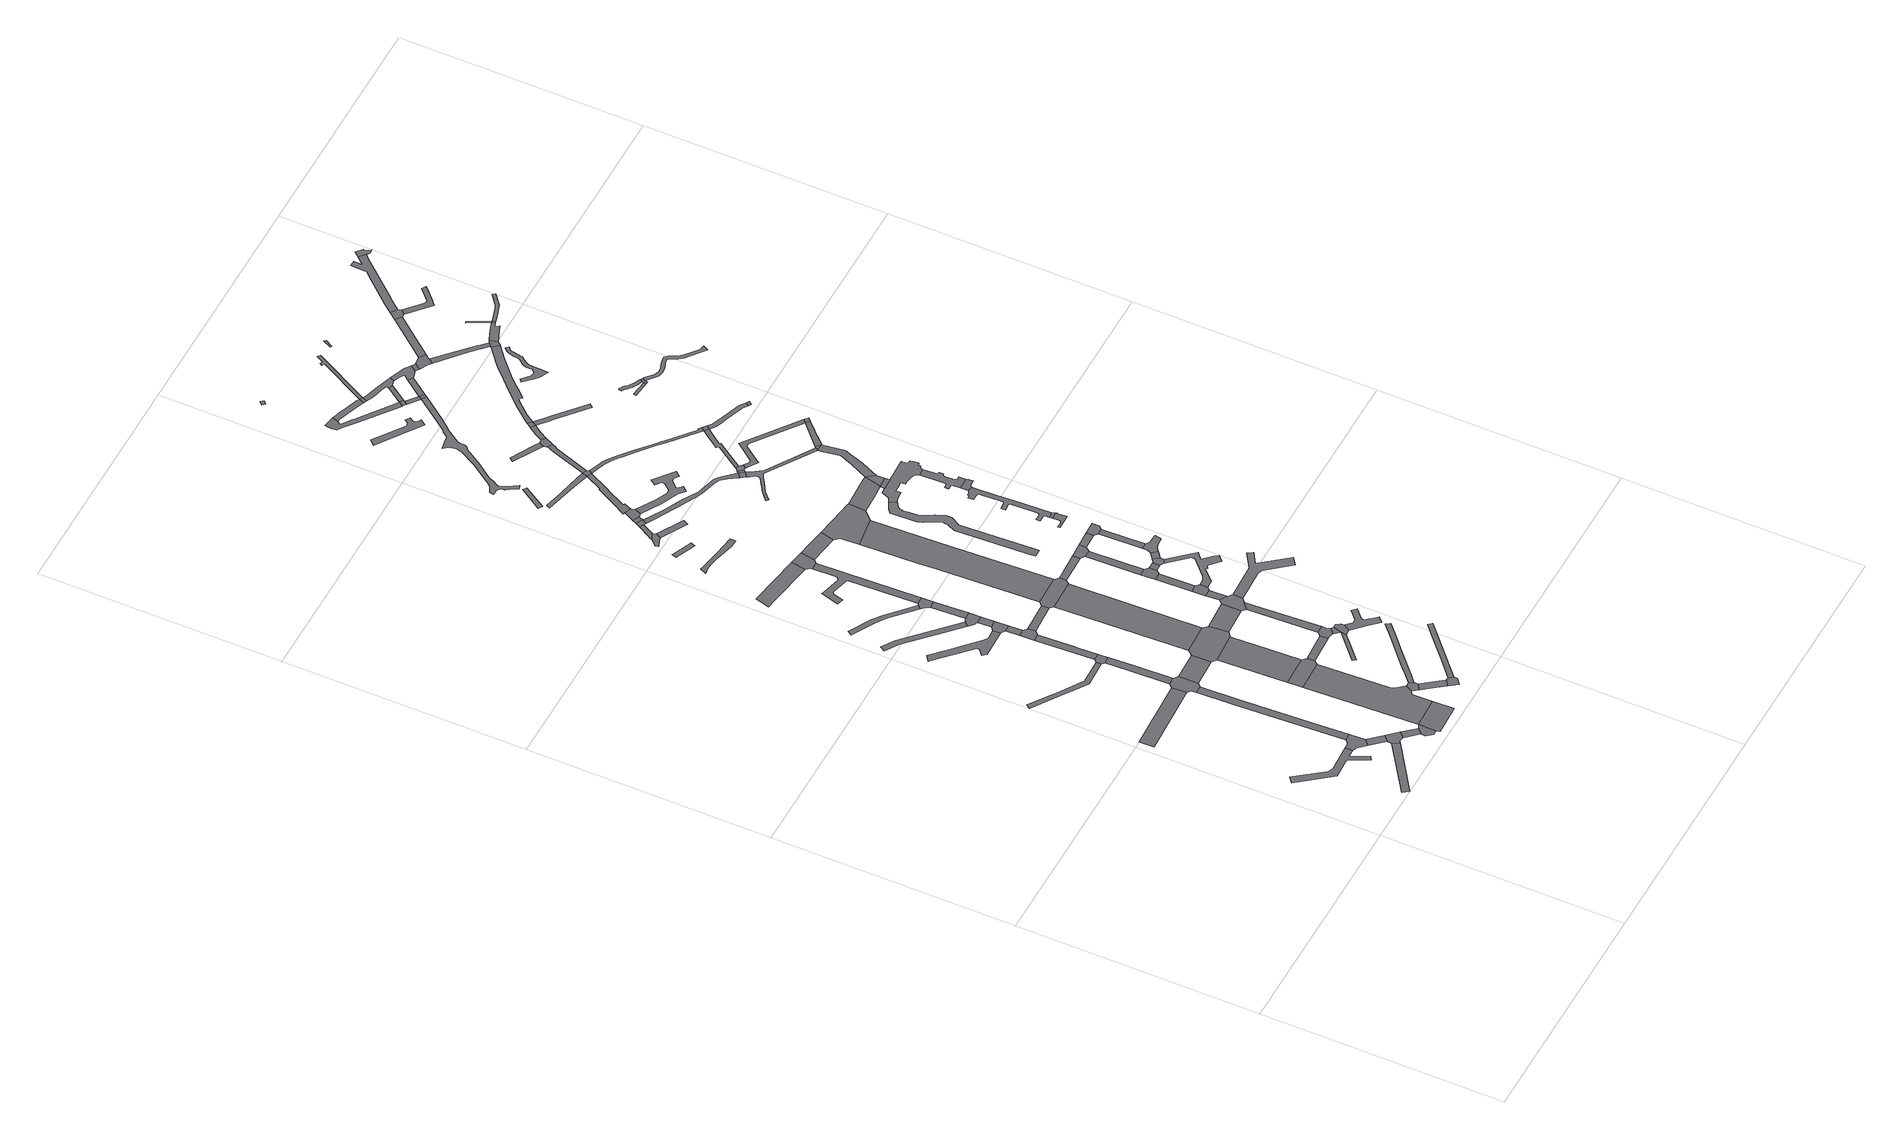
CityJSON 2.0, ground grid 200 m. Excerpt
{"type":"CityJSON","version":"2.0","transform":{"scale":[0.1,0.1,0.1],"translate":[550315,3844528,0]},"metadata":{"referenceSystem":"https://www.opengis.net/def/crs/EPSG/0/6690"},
"CityObjects":{
"road1":{"type":"Road","attributes":{"RoadStructureAttribute.sectionType":"1"},"geometry":[{"type":"MultiSurface","lod":"1","boundaries":[[[0,1,2,3,4,5,6,7,8,9,10,11,12,13]]]}]},
"road2":{"type":"Road","attributes":{"RoadStructureAttribute.sectionType":"1"},"geometry":[{"type":"MultiSurface","lod":"1","boundaries":[[[14,15,16,17]]]}]},
"road3":{"type":"Road","geometry":[{"type":"MultiSurface","lod":"1","boundaries":[[[18,19,20,13,12,21,22,23]]]}]},
"road4":{"type":"Road","attributes":{"RoadStructureAttribute.sectionType":"1"},"geometry":[{"type":"MultiSurface","lod":"1","boundaries":[[[24,25,26,27]]]}]},
"road5":{"type":"Road","attributes":{"RoadStructureAttribute.sectionType":"1"},"geometry":[{"type":"MultiSurface","lod":"1","boundaries":[[[23,22,28,29,30,31]]]}]},
"road6":{"type":"Road","geometry":[{"type":"MultiSurface","lod":"1","boundaries":[[[31,30,29,28,14,17,32,33,34,35]]]}]},
"road7":{"type":"Road","attributes":{"RoadStructureAttribute.sectionType":"1"},"geometry":[{"type":"MultiSurface","lod":"1","boundaries":[[[35,34,33,36,37]]]}]},
"road8":{"type":"Road","attributes":{"RoadStructureAttribute.sectionType":"1"},"geometry":[{"type":"MultiSurface","lod":"1","boundaries":[[[38,39,40,41,42,19,18]]]}]},
"road9":{"type":"Road","geometry":[{"type":"MultiSurface","lod":"1","boundaries":[[[43,37,36,44,45,46]]]}]},
"road10":{"type":"Road","attributes":{"RoadStructureAttribute.sectionType":"1"},"geometry":[{"type":"MultiSurface","lod":"1","boundaries":[[[47,48,49,50,51,52,53,54,55,56]]]}]},
"road11":{"type":"Road","geometry":[{"type":"MultiSurface","lod":"1","boundaries":[[[57,58,24,27,59,41,40,60,61]]]}]},
"road12":{"type":"Road","geometry":[{"type":"MultiSurface","lod":"1","boundaries":[[[62,43,46,63,64]]]}]},
"road13":{"type":"Road","attributes":{"RoadStructureAttribute.sectionType":"1"},"geometry":[{"type":"MultiSurface","lod":"1","boundaries":[[[65,66,67,68,58,57]]]}]},
"road14":{"type":"Road","geometry":[{"type":"MultiSurface","lod":"1","boundaries":[[[69,70,71,72,73,74,75,76,77,78,79,80,81,82,83]]]}]},
"road15":{"type":"Road","geometry":[{"type":"MultiSurface","lod":"1","boundaries":[[[84,85,86,56,55,67,66]]]}]},
"road16":{"type":"Road","attributes":{"RoadStructureAttribute.sectionType":"1"},"geometry":[{"type":"MultiSurface","lod":"1","boundaries":[[[87,88,89,90,43,62,91,92,93]]]}]},
"road17":{"type":"Road","attributes":{"RoadStructureAttribute.sectionType":"1"},"geometry":[{"type":"MultiSurface","lod":"1","boundaries":[[[94,95,96,97,98,99,100,101]]]}]},
"road18":{"type":"Road","attributes":{"RoadStructureAttribute.sectionType":"1"},"geometry":[{"type":"MultiSurface","lod":"1","boundaries":[[[102,61,60,103]]]}]},
"road19":{"type":"Road","attributes":{"RoadStructureAttribute.sectionType":"1"},"geometry":[{"type":"MultiSurface","lod":"1","boundaries":[[[104,105,106,107,108,109,110,86,85]]]}]},
"road20":{"type":"Road","geometry":[{"type":"MultiSurface","lod":"1","boundaries":[[[93,92,111,112,113,114]]]}]},
"road21":{"type":"Road","geometry":[{"type":"MultiSurface","lod":"1","boundaries":[[[115,116,90,89,117,118]]]}]},
"road22":{"type":"Road","attributes":{"RoadStructureAttribute.sectionType":"1"},"geometry":[{"type":"MultiSurface","lod":"1","boundaries":[[[119,120,121,122,123,124,125,126]]]}]},
"road23":{"type":"Road","attributes":{"RoadStructureAttribute.sectionType":"1"},"geometry":[{"type":"MultiSurface","lod":"1","boundaries":[[[112,111,127,128,129]]]}]},
"road24":{"type":"Road","geometry":[{"type":"MultiSurface","lod":"1","boundaries":[[[130,131,110,109,132,133]]]}]},
"road25":{"type":"Road","attributes":{"RoadStructureAttribute.sectionType":"1"},"geometry":[{"type":"MultiSurface","lod":"1","boundaries":[[[134,135,131,130]]]}]},
"road26":{"type":"Road","attributes":{"RoadStructureAttribute.sectionType":"1"},"geometry":[{"type":"MultiSurface","lod":"1","boundaries":[[[136,137,138,139,116,115]]]}]},
"road27":{"type":"Road","geometry":[{"type":"MultiSurface","lod":"1","boundaries":[[[140,141,83,82,135,134]]]}]},
"road28":{"type":"Road","geometry":[{"type":"MultiSurface","lod":"1","boundaries":[[[129,128,142,143,144,145,146]]]}]},
"road29":{"type":"Road","geometry":[{"type":"MultiSurface","lod":"1","boundaries":[[[147,148,149,150,101,100,151,152,153,154]]]}]},
"road30":{"type":"Road","attributes":{"RoadStructureAttribute.sectionType":"1"},"geometry":[{"type":"MultiSurface","lod":"1","boundaries":[[[154,153,141,140]]]}]},
"road31":{"type":"Road","geometry":[{"type":"MultiSurface","lod":"1","boundaries":[[[155,156,102,103,138,137,157,158]]]}]},
"road32":{"type":"Road","attributes":{"RoadStructureAttribute.sectionType":"1"},"geometry":[{"type":"MultiSurface","lod":"1","boundaries":[[[159,160,148,147]]]}]},
"road33":{"type":"Road","geometry":[{"type":"MultiSurface","lod":"1","boundaries":[[[161,162,163,126,125,164,160,159]]]}]},
"road34":{"type":"Road","attributes":{"RoadStructureAttribute.sectionType":"1"},"geometry":[{"type":"MultiSurface","lod":"1","boundaries":[[[165,133,132,166]]]}]},
"road35":{"type":"Road","attributes":{"RoadStructureAttribute.sectionType":"1"},"geometry":[{"type":"MultiSurface","lod":"1","boundaries":[[[167,168,169,170,171]]]}]},
"road36":{"type":"Road","attributes":{"RoadStructureAttribute.sectionType":"1"},"geometry":[{"type":"MultiSurface","lod":"1","boundaries":[[[172,173,174,175,176,177,178,179,180,181,182,183,184,185,163,162]]]}]},
"road37":{"type":"Road","attributes":{"RoadStructureAttribute.sectionType":"1"},"geometry":[{"type":"MultiSurface","lod":"1","boundaries":[[[186,118,117,187]]]}]},
"road38":{"type":"Road","attributes":{"RoadStructureAttribute.sectionType":"1"},"geometry":[{"type":"MultiSurface","lod":"1","boundaries":[[[188,189,190,191,192,193,194]]]}]},
"road39":{"type":"Road","attributes":{"RoadStructureAttribute.sectionType":"1"},"geometry":[{"type":"MultiSurface","lod":"1","boundaries":[[[195,196,197,198,114,113,199,200,201,202,203,204]]]}]},
"road40":{"type":"Road","attributes":{"RoadStructureAttribute.sectionType":"1"},"geometry":[{"type":"MultiSurface","lod":"1","boundaries":[[[205,206,207,156,155]]]}]},
"road41":{"type":"Road","attributes":{"RoadStructureAttribute.sectionType":"1"},"geometry":[{"type":"MultiSurface","lod":"1","boundaries":[[[208,209,210,146,145,211,212,213,214]]]}]},
"road42":{"type":"Road","geometry":[{"type":"MultiSurface","lod":"1","boundaries":[[[215,216,217,186,187,218,219,220]]]}]},
"road43":{"type":"Road","attributes":{"RoadStructureAttribute.sectionType":"1"},"geometry":[{"type":"MultiSurface","lod":"1","boundaries":[[[221,158,157,222]]]}]},
"road44":{"type":"Road","attributes":{"RoadStructureAttribute.sectionType":"1"},"geometry":[{"type":"MultiSurface","lod":"1","boundaries":[[[223,224,225,226,227,228,229,230,231,232,233,234,235,236,237,238,239,240,241]]]}]},
"road45":{"type":"Road","attributes":{"RoadStructureAttribute.sectionType":"1"},"geometry":[{"type":"MultiSurface","lod":"1","boundaries":[[[220,219,242,188,243]]]}]},
"road46":{"type":"Road","geometry":[{"type":"MultiSurface","lod":"1","boundaries":[[[244,245,246,247,248,249]]]}]},
"road47":{"type":"Road","geometry":[{"type":"MultiSurface","lod":"1","boundaries":[[[250,243,188,194,251,252,253,254,255]]]}]},
"road48":{"type":"Road","geometry":[{"type":"MultiSurface","lod":"1","boundaries":[[[256,257,165,166,207,206,258,259]]]}]},
"road49":{"type":"Road","geometry":[{"type":"MultiSurface","lod":"1","boundaries":[[[171,170,260,173,172,261,262]]]}]},
"road50":{"type":"Road","attributes":{"RoadStructureAttribute.sectionType":"1"},"geometry":[{"type":"MultiSurface","lod":"1","boundaries":[[[263,264,265,266,217,216]]]}]},
"road51":{"type":"Road","geometry":[{"type":"MultiSurface","lod":"1","boundaries":[[[267,268,269,270,271,272,273,274,275,276]]]}]},
"road52":{"type":"Road","geometry":[{"type":"MultiSurface","lod":"1","boundaries":[[[277,278,279,280,281,282,283,284,285,286,287,254,253,288,289,290]]]}]},
"road53":{"type":"Road","attributes":{"RoadStructureAttribute.sectionType":"1"},"geometry":[{"type":"MultiSurface","lod":"1","boundaries":[[[291,292,293,294,270,269,295,296]]]}]},
"road54":{"type":"Road","geometry":[{"type":"MultiSurface","lod":"1","boundaries":[[[297,221,222,265,264,298,299,300]]]}]},
"road55":{"type":"Road","attributes":{"RoadStructureAttribute.sectionType":"1"},"geometry":[{"type":"MultiSurface","lod":"1","boundaries":[[[301,302,303,304,276,275]]]}]},
"road56":{"type":"Road","attributes":{"RoadStructureAttribute.sectionType":"1"},"geometry":[{"type":"MultiSurface","lod":"1","boundaries":[[[305,306,297,300]]]}]},
"road57":{"type":"Road","attributes":{"RoadStructureAttribute.sectionType":"1"},"geometry":[{"type":"MultiSurface","lod":"1","boundaries":[[[307,262,261,308,309]]]}]},
"road58":{"type":"Road","geometry":[{"type":"MultiSurface","lod":"1","boundaries":[[[310,311,291,296,312,313]]]}]},
"road59":{"type":"Road","attributes":{"RoadStructureAttribute.sectionType":"1"},"geometry":[{"type":"MultiSurface","lod":"1","boundaries":[[[314,315,316,317,318,319,320,321,257,256]]]}]},
"road60":{"type":"Road","geometry":[{"type":"MultiSurface","lod":"1","boundaries":[[[322,323,306,305,324,325]]]}]},
"road61":{"type":"Road","attributes":{"RoadStructureAttribute.sectionType":"1"},"geometry":[{"type":"MultiSurface","lod":"1","boundaries":[[[326,310,313,327]]]}]},
"road62":{"type":"Road","attributes":{"RoadStructureAttribute.sectionType":"1"},"geometry":[{"type":"MultiSurface","lod":"1","boundaries":[[[328,329,323,322]]]}]},
"road63":{"type":"Road","attributes":{"RoadStructureAttribute.sectionType":"1"},"geometry":[{"type":"MultiSurface","lod":"1","boundaries":[[[330,259,258,331]]]}]},
"road64":{"type":"Road","geometry":[{"type":"MultiSurface","lod":"1","boundaries":[[[332,333,334,326,327,335,336,337]]]}]},
"road65":{"type":"Road","attributes":{"RoadStructureAttribute.sectionType":"1"},"geometry":[{"type":"MultiSurface","lod":"1","boundaries":[[[338,339,340,341,342]]]}]},
"road66":{"type":"Road","geometry":[{"type":"MultiSurface","lod":"1","boundaries":[[[343,344,345,329,328,346,347]]]}]},
"road67":{"type":"Road","attributes":{"RoadStructureAttribute.sectionType":"1"},"geometry":[{"type":"MultiSurface","lod":"1","boundaries":[[[348,344,343,349]]]}]},
"road68":{"type":"Road","attributes":{"RoadStructureAttribute.sectionType":"1"},"geometry":[{"type":"MultiSurface","lod":"1","boundaries":[[[350,347,346,351]]]}]},
"road69":{"type":"Road","attributes":{"RoadStructureAttribute.sectionType":"1"},"geometry":[{"type":"MultiSurface","lod":"1","boundaries":[[[352,353,354,355,356,357,358]]]}]},
"road70":{"type":"Road","geometry":[{"type":"MultiSurface","lod":"1","boundaries":[[[359,360,309,308,361,317,316,362,363]]]}]},
"road71":{"type":"Road","attributes":{"RoadStructureAttribute.sectionType":"1"},"geometry":[{"type":"MultiSurface","lod":"1","boundaries":[[[364,365,366,367,299,298,368,369,370,371]]]}]},
"road72":{"type":"Road","geometry":[{"type":"MultiSurface","lod":"1","boundaries":[[[372,330,331,348,349,373]]]}]},
"road73":{"type":"Road","attributes":{"RoadStructureAttribute.sectionType":"1"},"geometry":[{"type":"MultiSurface","lod":"1","boundaries":[[[357,374,375,376,377,332,337,378,379,380,381,382,383]]]}]},
"road74":{"type":"Road","geometry":[{"type":"MultiSurface","lod":"1","boundaries":[[[384,385,350,351,386,387,388]]]}]},
"road75":{"type":"Road","attributes":{"RoadStructureAttribute.sectionType":"1"},"geometry":[{"type":"MultiSurface","lod":"1","boundaries":[[[389,390,391,392,393,394,395,396,397,398,399,400,401,402,387,386,403,404,405,406,325,324]]]}]},
"road76":{"type":"Road","attributes":{"RoadStructureAttribute.sectionType":"1"},"geometry":[{"type":"MultiSurface","lod":"1","boundaries":[[[407,384,388,408]]]}]},
"road77":{"type":"Road","attributes":{"RoadStructureAttribute.sectionType":"1"},"geometry":[{"type":"MultiSurface","lod":"1","boundaries":[[[409,410,411,412,413,414,415,416,417,418,419,313,312,420,421,422,423,424,425,426,427,428,429,430,431,432,433,434]]]}]},
"road78":{"type":"Road","geometry":[{"type":"MultiSurface","lod":"1","boundaries":[[[435,436,437,438,439,440,441,442,443,444,445,446,447,448,449,450,451,336,335]]]}]},
"road79":{"type":"Road","attributes":{"RoadStructureAttribute.sectionType":"1"},"geometry":[{"type":"MultiSurface","lod":"1","boundaries":[[[452,453,454,455,456,457,458,459,460,461,462,463,464,465,466,467,468,469,470,471,472,473,474,475,476,477,478,479,480,481,482,483,484,485]]]}]},
"road80":{"type":"Road","attributes":{"RoadStructureAttribute.sectionType":"1"},"geometry":[{"type":"MultiSurface","lod":"1","boundaries":[[[486,372,373,487]]]}]},
"road81":{"type":"Road","geometry":[{"type":"MultiSurface","lod":"1","boundaries":[[[488,489,490,491,492,407,408,493,494,495,496]]]}]},
"road82":{"type":"Road","attributes":{"RoadStructureAttribute.sectionType":"1"},"geometry":[{"type":"MultiSurface","lod":"1","boundaries":[[[497,498,491,490]]]}]},
"road83":{"type":"Road","geometry":[{"type":"MultiSurface","lod":"1","boundaries":[[[358,357,383,499,500,501,502,503]]]}]},
"road84":{"type":"Road","geometry":[{"type":"MultiSurface","lod":"1","boundaries":[[[504,486,487,498,497,505]]]}]},
"road85":{"type":"Road","attributes":{"RoadStructureAttribute.sectionType":"1"},"geometry":[{"type":"MultiSurface","lod":"1","boundaries":[[[506,507,508,509,510,511,512,513,514,515,516,517,518,519,520,521,522,523,524,525,526,527,528,529,530,531,532,533,534,535,536,537,538,539,540,541,542,543,544,545,546,547,548,549,550,551,552,553,554]]]}]},
"road86":{"type":"Road","geometry":[{"type":"MultiSurface","lod":"1","boundaries":[[[555,556,557,558,559,560,561,562,563,564]]]}]},
"road87":{"type":"Road","attributes":{"RoadStructureAttribute.sectionType":"1"},"geometry":[{"type":"MultiSurface","lod":"1","boundaries":[[[565,566,567,568,569,358,503,570,571,572,573]]]}]},
"road88":{"type":"Road","attributes":{"RoadStructureAttribute.sectionType":"1"},"geometry":[{"type":"MultiSurface","lod":"1","boundaries":[[[574,575,576,363,362,577,578]]]}]},
"road89":{"type":"Road","attributes":{"RoadStructureAttribute.sectionType":"1"},"geometry":[{"type":"MultiSurface","lod":"1","boundaries":[[[579,580,581,582,583,584,585,586]]]}]},
"road90":{"type":"Road","geometry":[{"type":"MultiSurface","lod":"1","boundaries":[[[587,588,564,563]]]}]},
"road91":{"type":"Road","attributes":{"RoadStructureAttribute.sectionType":"1"},"geometry":[{"type":"MultiSurface","lod":"1","boundaries":[[[589,590,591,592,593,594,595,596,597,598,599,600,601]]]}]},
"road92":{"type":"Road","geometry":[{"type":"MultiSurface","lod":"1","boundaries":[[[602,434,433,603,604]]]}]},
"road93":{"type":"Road","attributes":{"RoadStructureAttribute.sectionType":"1"},"geometry":[{"type":"MultiSurface","lod":"1","boundaries":[[[605,606,607,608,609,610,611,612,613,614,615,616,617,618,619,620,621,622,623,624,625,626,627,628,629,630,631,632,633,634,635,636,637,638,588,587,639,640,641]]]}]},
"road94":{"type":"Road","attributes":{"RoadStructureAttribute.sectionType":"1"},"geometry":[{"type":"MultiSurface","lod":"1","boundaries":[[[642,602,604,643,644]]]}]},
"road95":{"type":"Road","geometry":[{"type":"MultiSurface","lod":"1","boundaries":[[[645,646,647,642,644,648,649,650,651,652,653,654]]]}]},
"road96":{"type":"Road","geometry":[{"type":"MultiSurface","lod":"1","boundaries":[[[586,585,655,565,573,656,657,658,659]]]}]},
"road97":{"type":"Road","geometry":[{"type":"MultiSurface","lod":"1","boundaries":[[[660,661,662,578,663,664]]]}]},
"road98":{"type":"Road","attributes":{"RoadStructureAttribute.sectionType":"1"},"geometry":[{"type":"MultiSurface","lod":"1","boundaries":[[[665,666,667,668,604,603,669,670,671,672,673,674,675,676,677,678,679,680,681,682,683,684,685,686,687]]]}]},
"road99":{"type":"Road","geometry":[{"type":"MultiSurface","lod":"1","boundaries":[[[574,578,662,688]]]}]},
"road100":{"type":"Road","geometry":[{"type":"MultiSurface","lod":"1","boundaries":[[[689,690,691,692,693,664,663,694,695,696,697,698,699,452,485,700,701,702,703,704,705,706,707,708,709,710,711,712,713,714,715,716,717,718,719,720,721,722,723]]]}]},
"road101":{"type":"Road","attributes":{"RoadStructureAttribute.sectionType":"1"},"geometry":[{"type":"MultiSurface","lod":"1","boundaries":[[[724,725,726,727,728,729,730,731,732,733,734,735,736,737,500,499,738,739,740,741,742,743,744,745,746,747,748,749,750,751,752]]]}]},
"road102":{"type":"Road","attributes":{"RoadStructureAttribute.sectionType":"1"},"geometry":[{"type":"MultiSurface","lod":"1","boundaries":[[[753,754,755,756,757,758]]]}]},
"road103":{"type":"Road","attributes":{"RoadStructureAttribute.sectionType":"1"},"geometry":[{"type":"MultiSurface","lod":"1","boundaries":[[[759,760,761,762,763,764,765,766,767,768,769,770,771,772,773,774,775]]]}]},
"road104":{"type":"Road","attributes":{"RoadStructureAttribute.sectionType":"1"},"geometry":[{"type":"MultiSurface","lod":"1","boundaries":[[[776,777,778,779,775,774,780,781,782,783,784,785]]]}]},
"road105":{"type":"Road","attributes":{"RoadStructureAttribute.sectionType":"1"},"geometry":[{"type":"MultiSurface","lod":"1","boundaries":[[[786,787,659,658,788,789,790,791]]]}]},
"road106":{"type":"Road","geometry":[{"type":"MultiSurface","lod":"1","boundaries":[[[792,793,794,605,641,795,796,797,798,799]]]}]},
"road107":{"type":"Road","attributes":{"RoadStructureAttribute.sectionType":"1"},"geometry":[{"type":"MultiSurface","lod":"1","boundaries":[[[800,801,802,803,804,805,806,807,808,809,810,811,812,813,814,815,714,713,816,817,818,819,820,821,822,823,824,825,794,793]]]}]},
"road108":{"type":"Road","attributes":{"RoadStructureAttribute.sectionType":"1"},"geometry":[{"type":"MultiSurface","lod":"1","boundaries":[[[751,826,827,828,829,830,831,645,654,832,833,834,835,836]]]}]},
"road109":{"type":"Road","geometry":[{"type":"MultiSurface","lod":"1","boundaries":[[[837,838,839,840,786,791,841]]]}]},
"road110":{"type":"Road","attributes":{"RoadStructureAttribute.sectionType":"1"},"geometry":[{"type":"MultiSurface","lod":"1","boundaries":[[[842,843,844,845,686,846,847,848,849,850,574,688]]]}]},
"road111":{"type":"Road","geometry":[{"type":"MultiSurface","lod":"1","boundaries":[[[785,784,851,852]]]}]},
"road112":{"type":"Road","geometry":[{"type":"MultiSurface","lod":"1","boundaries":[[[767,766,853,854,855,856]]]}]},
"road113":{"type":"Road","attributes":{"RoadStructureAttribute.sectionType":"1"},"geometry":[{"type":"MultiSurface","lod":"1","boundaries":[[[855,854,857,858]]]}]},
"road114":{"type":"Road","attributes":{"RoadStructureAttribute.sectionType":"1"},"geometry":[{"type":"MultiSurface","lod":"1","boundaries":[[[859,860,861,862,863,864,865,650,649,866,867,868,869,870,871,872,873,874,875,876,877]]]}]},
"road115":{"type":"Road","geometry":[{"type":"MultiSurface","lod":"1","boundaries":[[[878,687,686,845]]]}]},
"road116":{"type":"Road","attributes":{"RoadStructureAttribute.sectionType":"1"},"geometry":[{"type":"MultiSurface","lod":"1","boundaries":[[[879,880,881,882,883,884,885,886,841,791]]]}]},
"road117":{"type":"Road","attributes":{"RoadStructureAttribute.sectionType":"1"},"geometry":[{"type":"MultiSurface","lod":"1","boundaries":[[[887,767,856,888]]]}]},
"road118":{"type":"Road","geometry":[{"type":"MultiSurface","lod":"1","boundaries":[[[858,857,506,554,889]]]}]},
"road119":{"type":"Road","geometry":[{"type":"MultiSurface","lod":"1","boundaries":[[[890,891,892,852,851,893,894,895,896,887,888,897,898,899]]]}]},
"road120":{"type":"Road","geometry":[{"type":"MultiSurface","lod":"1","boundaries":[[[752,751,836,900]]]}]},
"road121":{"type":"Road","attributes":{"RoadStructureAttribute.sectionType":"1"},"geometry":[{"type":"MultiSurface","lod":"1","boundaries":[[[901,902,858,889,903]]]}]},
"road122":{"type":"Road","geometry":[{"type":"MultiSurface","lod":"1","boundaries":[[[904,905,906,907,908,909,785,852]]]}]},
"road123":{"type":"Road","attributes":{"RoadStructureAttribute.sectionType":"1"},"geometry":[{"type":"MultiSurface","lod":"1","boundaries":[[[876,910,911,878,845,912,913,914,915,916,917]]]}]},
"road124":{"type":"Road","attributes":{"RoadStructureAttribute.sectionType":"1"},"geometry":[{"type":"MultiSurface","lod":"1","boundaries":[[[918,919,920,921,900,836,922,923,924,925,926,927,928,929]]]}]},
"road125":{"type":"Road","geometry":[{"type":"MultiSurface","lod":"1","boundaries":[[[930,931,899,898,932,933,901,903,934,935,936,937]]]}]},
"road126":{"type":"Road","geometry":[{"type":"MultiSurface","lod":"1","boundaries":[[[877,876,917,938]]]}]},
"road127":{"type":"Road","attributes":{"RoadStructureAttribute.sectionType":"1"},"geometry":[{"type":"MultiSurface","lod":"1","boundaries":[[[939,940,941,942,943,944,945,946,947,948,837,841,949,950,951,952,953,954,955,956,957,958,959,960,961,962]]]}]},
"road128":{"type":"Road","attributes":{"RoadStructureAttribute.sectionType":"1"},"geometry":[{"type":"MultiSurface","lod":"1","boundaries":[[[937,936,963,964]]]}]},
"road129":{"type":"Road","geometry":[{"type":"MultiSurface","lod":"1","boundaries":[[[929,928,965,966]]]}]},
"road130":{"type":"Road","geometry":[{"type":"MultiSurface","lod":"1","boundaries":[[[967,968,969,964,963,970,971,972,973,974]]]}]},
"road131":{"type":"Road","geometry":[{"type":"MultiSurface","lod":"1","boundaries":[[[975,976,977,978]]]}]},
"road132":{"type":"Road","attributes":{"RoadStructureAttribute.sectionType":"1"},"geometry":[{"type":"MultiSurface","lod":"1","boundaries":[[[979,980,981,982,983,984,985,986,987,988,989,990,991,992,993,994,995,996,997,998,999,1000,1001,1002,1003,1004,1005,1006]]]}]},
"road133":{"type":"Road","geometry":[{"type":"MultiSurface","lod":"1","boundaries":[[[1007,1008,1009,1010]]]}]},
"road134":{"type":"Road","geometry":[{"type":"MultiSurface","lod":"1","boundaries":[[[1011,1012,1013,1014,1015,1016,1017,1018,1019,1020,1021,1022,1023,1024,1025,1026,1027,1028,1029,1030,1031,1032,1033,1034,1035,1036,1037,1038,1039,1040,1041,1042,1043,1044,1045,1046,1047,1048,1049,1050]]]}]},
"road135":{"type":"Road","geometry":[{"type":"MultiSurface","lod":"1","boundaries":[[[1006,1005,978,977,1051,1052,1053]]]}]},
"road136":{"type":"Road","attributes":{"RoadStructureAttribute.sectionType":"1"},"geometry":[{"type":"MultiSurface","lod":"1","boundaries":[[[1054,1055,1056,1057,1058,1059,1060,972,971,1061,1062,1063,1064,1065,1066,1067,1068,1069,1070]]]}]},
"road137":{"type":"Road","attributes":{"RoadStructureAttribute.sectionType":"1"},"geometry":[{"type":"MultiSurface","lod":"1","boundaries":[[[1071,1072,1073,967,974,1074,1075,1076]]]}]},
"road138":{"type":"Road","geometry":[{"type":"MultiSurface","lod":"1","boundaries":[[[1077,1078,1070,1069,1079,939,962,1080,1081]]]}]},
"road139":{"type":"Road","attributes":{"RoadStructureAttribute.sectionType":"1"},"geometry":[{"type":"MultiSurface","lod":"1","boundaries":[[[1082,1083,1084,1085,1086,1087,1088,1089,1090,1091,1092,1093,1094,1095,1096,1097,1098,1099,1100,1101,1102,1053,1052,1103,1104,1105,1106,1107,1108,1109,1110,1111,1112,1113,1114,1115,1116,1117,1118,1119,1120,1121,1122,1123,1124]]]}]},
"road140":{"type":"Road","attributes":{"RoadStructureAttribute.sectionType":"1"},"geometry":[{"type":"MultiSurface","lod":"1","boundaries":[[[1125,1126,1127,1077,1081,1128,1129,1130]]]}]},
"road141":{"type":"Road","geometry":[{"type":"MultiSurface","lod":"1","boundaries":[[[1131,1071,1076,1132,1133,1134]]]}]},
"road142":{"type":"Road","geometry":[{"type":"MultiSurface","lod":"1","boundaries":[[[1135,1136,1137,1138,1125,1139]]]}]},
"road143":{"type":"Road","geometry":[{"type":"MultiSurface","lod":"1","boundaries":[[[1139,1125,1130,1140]]]}]},
"road144":{"type":"Road","attributes":{"RoadStructureAttribute.sectionType":"1"},"geometry":[{"type":"MultiSurface","lod":"1","boundaries":[[[1141,1142,1143,1144,1145,1146,1147,1148,1149,1150,1151,1133,1132]]]}]},
"road145":{"type":"Road","attributes":{"RoadStructureAttribute.sectionType":"1"},"geometry":[{"type":"MultiSurface","lod":"1","boundaries":[[[1152,1153,1154,1155,1156,1157,1139,1140,1158,1159,1160,1161,1162]]]}]},
"road146":{"type":"Road","attributes":{"RoadStructureAttribute.sectionType":"1"},"geometry":[{"type":"MultiSurface","lod":"1","boundaries":[[[1163,1164,1165,1166,1167,1168,1131,1134,1169,1170,1171,1172,1173,1174,1175,1176]]]}]},
"road147":{"type":"Road","geometry":[{"type":"MultiSurface","lod":"1","boundaries":[[[1177,1173,1172,1178,1179,1180,1181,1182,1183,1184,1185]]]}]}
},
"vertices":[
[451,607,0],[414,623,0],[236,854,0],[189,817,0],[399,548,0],[574,555,0],[578,548,0],[651,396,0],[652,393,0],[668,404,0],[684,415,0],[615,557,0],[681,559,0],[677,619,0],
[866,332,0],[459,51,0],[494,1,0],[901,281,0],
[810,651,0],[750,648,0],[722,621,0],[716,544,0],[771,483,0],[816,524,0],
[655,2026,0],[61,2002,0],[66,1881,0],[661,1907,0],
[872,371,0],[900,397,0],[902,398,0],[917,413,0],
[914,291,0],[954,284,0],[968,297,0],[998,325,0],
[1046,183,0],[1092,223,0],
[799,885,0],[767,1550,0],[754,1844,0],[693,1841,0],[707,1550,0],
[1128,239,0],[1046,141,0],[1086,98,0],[1125,98,0],
[436,2631,0],[247,2756,0],[160,2817,0],[29,2905,0],[7,2872,0],[217,2728,0],[361,2629,0],[425,2588,0],[640,2597,0],[639,2637,0],
[746,2059,0],[685,2057,0],[691,1884,0],[781,1873,0],[779,2031,0],
[1379,250,0],[1136,66,0],[1387,77,0],
[732,2377,0],[722,2579,0],[663,2576,0],[671,2377,0],
[510,3455,0],[477,3474,0],[383,3562,0],[274,3667,0],[152,3785,0],[104,3747,0],[162,3691,0],[272,3585,0],[378,3487,0],[377,3462,0],[330,3421,0],[356,3391,0],[474,3394,0],[595,3398,0],[589,3458,0],
[720,2636,0],[718,2662,0],[661,2659,0],
[1378,559,0],[1363,597,0],[1336,1174,0],[1085,1163,0],[1372,418,0],[1406,437,0],[1435,492,0],
[356,3895,0],[188,4054,0],[82,4125,0],[54,4084,0],[160,4013,0],[323,3860,0],[547,3647,0],[580,3682,0],
[1013,2042,0],[1017,1884,0],
[711,2835,0],[710,2852,0],[708,2917,0],[707,2935,0],[706,2968,0],[698,3145,0],[638,3142,0],
[1441,390,0],[1490,426,0],[1491,458,0],[1466,489,0],
[1330,1297,0],[1079,1286,0],[1362,1208,0],[1359,1267,0],
[382,4243,0],[296,4305,0],[111,4408,0],[91,4372,0],[278,4267,0],[363,4206,0],[549,4032,0],[577,4062,0],
[1500,310,0],[1569,218,0],[1617,254,0],
[691,3261,0],[633,3259,0],[728,3176,0],[717,3236,0],
[686,3376,0],[627,3373,0],
[1316,1556,0],[1304,1869,0],[1055,1854,0],[1067,1553,0],
[680,3487,0],[621,3485,0],
[1587,193,0],[1619,152,0],[1666,188,0],[1668,219,0],[1643,251,0],
[671,3694,0],[611,3691,0],[601,3688,0],[597,3687,0],[567,3627,0],[589,3606,0],[613,3599,0],[675,3602,0],
[1295,2094,0],[1046,2080,0],[1341,1901,0],[1329,2059,0],
[657,3975,0],[599,3972,0],
[656,4001,0],[653,4072,0],[593,4070,0],[580,4004,0],
[973,3248,0],[978,3188,0],
[106,5156,0],[74,5041,0],[148,5029,0],[531,4967,0],[550,5085,0],
[620,4921,0],[559,4919,0],[567,4721,0],[543,4702,0],[386,4744,0],[368,4749,0],[366,4739,0],[328,4598,0],[349,4593,0],[378,4585,0],[401,4672,0],[419,4682,0],[570,4641,0],[581,4381,0],
[1605,1279,0],[1608,1217,0],
[1706,1161,0],[1682,1140,0],[1487,960,0],[1499,947,0],[1507,938,0],[1632,1053,0],[1699,1115,0],
[1925,905,0],[1819,810,0],[1597,608,0],[1546,562,0],[1558,518,0],[1561,521,0],[1573,532,0],[1731,675,0],[1871,802,0],[1948,871,0],
[1273,2682,0],[1257,3169,0],[1004,3160,0],
[2055,624,0],[1983,559,0],[1788,382,0],[1717,263,0],[1847,381,0],[1966,489,0],[2082,594,0],
[1693,1284,0],[1692,1313,0],[1631,1309,0],[1626,1218,0],[1662,1206,0],[1707,1247,0],
[1571,2072,0],[1575,1911,0],
[200,5609,0],[211,5611,0],[216,5611,0],[231,5612,0],[249,5610,0],[271,5607,0],[335,5596,0],[388,5582,0],[501,5551,0],[564,5552,0],[565,5552,0],[565,5573,0],[565,5595,0],[396,5621,0],[390,5622,0],[222,5649,0],[217,5650,0],[197,5658,0],[172,5603,0],
[1700,1167,0],[1725,1229,0],
[220,5868,0],[384,5797,0],[401,5835,0],[238,5906,0],[236,5907,0],[219,5869,0],
[1756,1230,0],[1705,1115,0],[1736,1117,0],[1749,1117,0],[1780,1171,0],[1781,1199,0],
[1250,3283,0],[1001,3277,0],[1282,3198,0],[1282,3255,0],
[558,4937,0],[649,4950,0],[668,5066,0],
[1678,1559,0],[1661,1929,0],[1603,1883,0],[1619,1559,0],
[364,6117,0],[360,6132,0],[359,6133,0],[301,6106,0],[255,6059,0],[262,6037,0],[263,6033,0],[314,6052,0],[343,6060,0],[368,6104,0],
[1944,1001,0],[1911,1039,0],[1893,1057,0],[1893,1071,0],[1893,1088,0],[1968,1155,0],[1937,1189,0],[1861,1120,0],[1844,1120,0],[1830,1121,0],[1825,1126,0],[1852,1013,0],[1924,934,0],[1967,977,0],
[377,6245,0],[321,6142,0],[313,6129,0],[304,6111,0],[410,6227,0],[411,6226,0],
[1600,2102,0],[1691,1958,0],[1694,2037,0],[1660,2066,0],
[554,5941,0],[555,5940,0],[567,5962,0],[578,5985,0],
[1655,2214,0],[1595,2211,0],
[770,5049,0],[889,4911,0],[919,5026,0],
[398,6284,0],[390,6267,0],[430,6216,0],[452,6256,0],
[1213,4099,0],[1197,4495,0],[1186,4755,0],[934,4720,0],[942,4535,0],[955,4250,0],[958,4170,0],[962,4089,0],
[1650,2325,0],[1591,2322,0],[1675,2235,0],[1677,2299,0],
[416,6319,0],[468,6292,0],
[1638,2616,0],[1579,2614,0],
[1522,3266,0],[1525,3206,0],
[443,6410,0],[456,6402,0],[459,6401,0],[497,6300,0],[521,6350,0],[510,6384,0],
[364,7162,0],[349,7172,0],[334,7182,0],[215,6995,0],[249,6974,0],
[1634,2735,0],[1574,2733,0],[1578,2642,0],[1666,2647,0],[1661,2706,0],
[1557,3180,0],[1616,3178,0],
[1716,2708,0],[1718,2648,0],
[534,6891,0],[428,6913,0],[270,6954,0],[260,6921,0],[525,6852,0],[664,6816,0],[676,6860,0],
[1255,4973,0],[1177,4985,0],[923,4874,0],[1253,4827,0],[1265,4972,0],
[2047,2029,0],[2139,2088,0],[2112,2130,0],[1985,2049,0],[1972,1970,0],[2008,1951,0],[2163,1759,0],[2224,1808,0],
[1641,3272,0],[1644,3213,0],
[594,6673,0],[585,6677,0],[551,6610,0],[503,6517,0],[537,6444,0],[523,6451,0],[546,6497,0],[590,6588,0],[622,6638,0],[703,6800,0],
[1751,2728,0],[1727,2709,0],[1751,2632,0],[1786,2651,0],[1789,2680,0],
[1740,2240,0],[1836,2334,0],[1850,2320,0],[1864,2332,0],[1878,2334,0],[1880,2334,0],[1885,2329,0],[1934,2281,0],[1956,2259,0],[2003,2304,0],[1981,2328,0],[1935,2376,0],[1908,2406,0],[1961,2456,0],[1892,2474,0],[1892,2445,0],[1763,2321,0],[1724,2300,0],
[1803,2767,0],[1840,2721,0],
[1181,5837,0],[1161,5858,0],[1101,5922,0],[1071,5947,0],[1046,5969,0],[885,6013,0],[747,6092,0],[722,6106,0],[690,6121,0],[617,6155,0],[501,6224,0],[508,6174,0],[645,6100,0],[691,6076,0],[748,6046,0],[826,6005,0],[883,5980,0],[1004,5946,0],[1034,5939,0],[1054,5929,0],[1092,5882,0],[1117,5849,0],[1122,5843,0],[1129,5831,0],[1145,5806,0],[1182,5836,0],
[656,6205,0],[798,6140,0],[851,6096,0],[886,6138,0],[855,6164,0],[853,6183,0],[897,6234,0],[925,6236,0],[960,6208,0],[995,6250,0],[841,6377,0],[806,6334,0],[852,6297,0],[852,6273,0],[803,6217,0],[777,6210,0],[682,6254,0],
[1408,4715,0],[1344,4683,0],[1334,4675,0],[1321,4662,0],[1314,4650,0],[1314,4637,0],[1323,4450,0],[1326,4438,0],[1331,4420,0],[1339,4400,0],[1400,4288,0],[1403,4278,0],[1405,4263,0],[1400,4243,0],[1398,4228,0],[1393,4218,0],[1366,4158,0],[1397,3568,0],[1397,3556,0],[1400,3509,0],[1463,3512,0],[1460,3557,0],[1456,3634,0],[1431,4154,0],[1476,4232,0],[1475,4282,0],[1442,4354,0],[1388,4451,0],[1382,4533,0],[1379,4582,0],[1380,4604,0],[1383,4614,0],[1398,4632,0],[1436,4660,0],
[1773,3277,0],[1776,3219,0],
[1964,2816,0],[1901,2816,0],[1867,2838,0],[1817,2837,0],[1818,2802,0],[1872,2746,0],[1906,2755,0],[1962,2758,0],[1975,2814,0],
[1854,3194,0],[1805,3190,0],
[706,6799,0],[720,6825,0],[717,6830,0],[710,6841,0],[711,6844,0],
[1876,3282,0],[1879,3224,0],
[821,8249,0],[675,8050,0],[609,7967,0],[598,7960,0],[574,7927,0],[557,7912,0],[537,7909,0],[444,7895,0],[460,7878,0],[481,7842,0],[483,7825,0],[490,7791,0],[478,7765,0],[480,7755,0],[409,7627,0],[403,7616,0],[286,7446,0],[267,7421,0],[244,7404,0],[227,7396,0],[202,7386,0],[197,7351,0],[220,7351,0],[240,7351,0],[260,7336,0],[270,7324,0],[273,7299,0],[275,7294,0],[293,7269,0],[329,7207,0],[361,7220,0],[313,7294,0],[298,7322,0],[287,7356,0],[297,7377,0],[317,7414,0],[329,7452,0],[435,7596,0],[442,7608,0],[516,7726,0],[536,7736,0],[548,7762,0],[548,7799,0],[553,7821,0],[632,7935,0],[641,7944,0],[706,8023,0],[707,8024,0],[856,8222,0],
[1800,3508,0],[1795,3497,0],[1780,3492,0],[1737,3492,0],[1738,3474,0],[1859,3478,0],[1855,3546,0],[1856,3561,0],[1856,3567,0],[1797,3560,0],
[803,7202,0],[786,7169,0],[777,7149,0],[775,7144,0],[677,6860,0],[814,7135,0],[819,7145,0],[823,7153,0],[838,7183,0],
[1558,4981,0],[1492,4980,0],[1279,4971,0],[1399,4834,0],[1522,4840,0],
[770,7299,0],[579,7404,0],[567,7388,0],[555,7372,0],[557,7370,0],[680,7298,0],[788,7236,0],[810,7277,0],
[1845,3590,0],[1796,3588,0],
[257,8354,0],[537,8155,0],[599,8111,0],[631,8156,0],[601,8178,0],[595,8208,0],[616,8240,0],[581,8263,0],[561,8233,0],[548,8230,0],[531,8227,0],[289,8400,0],[250,8359,0],
[1184,5837,0],[1172,5764,0],[1218,5794,0],
[1772,4244,0],[1766,4236,0],[1752,4231,0],[1732,4229,0],[1733,4214,0],[1706,4211,0],[1708,4168,0],[1744,4169,0],[1760,4168,0],[1765,4166,0],[1770,4161,0],[1773,4158,0],[1774,4156,0],[1777,4126,0],[1782,3993,0],[1783,3970,0],[1778,3957,0],[1771,3952,0],[1743,3949,0],[1717,3947,0],[1719,3923,0],[1719,3912,0],[1776,3917,0],[1784,3912,0],[1787,3858,0],[1796,3685,0],[1791,3677,0],[1786,3670,0],[1774,3667,0],[1730,3667,0],[1731,3634,0],[1781,3635,0],[1789,3632,0],[1794,3622,0],[1827,3915,0],[1821,4036,0],[1811,4229,0],
[1196,5848,0],[1225,5807,0],[1227,5811,0],
[1221,5875,0],[1217,5868,0],[1212,5861,0],[1248,5809,0],[1250,5809,0],[1272,5839,0],[1260,5848,0],[1253,5853,0],[1248,5857,0],[1242,5861,0],
[799,7211,0],[843,7193,0],[848,7201,0],[877,7258,0],[841,7277,0],
[1617,4808,0],[1617,4809,0],[1612,4844,0],[1521,4802,0],[1620,4808,0],
[1301,5670,0],[1294,5674,0],[1291,5679,0],[1235,5754,0],[1186,5743,0],[1216,5699,0],[1214,5674,0],[1212,5673,0],[1207,5669,0],[1087,5587,0],[1023,5532,0],[1030,5523,0],[1038,5514,0],[1100,5572,0],[1142,5598,0],[1204,5638,0],[1221,5648,0],[1256,5667,0],[1259,5669,0],[1280,5655,0],[1287,5650,0],[1643,5410,0],[1661,5435,0],
[1609,4915,0],
[1832,4758,0],[1824,4765,0],[1820,4776,0],[1817,4806,0],[1817,4815,0],[1470,4799,0],[1470,4789,0],[1454,4753,0],[1448,4739,0],[1438,4729,0],[1426,4724,0],[1458,4670,0],[1490,4673,0],[1533,4679,0],[1531,4717,0],[1567,4719,0],[1626,4723,0],[1627,4701,0],[1628,4685,0],[1649,4685,0],[1688,4680,0],[1709,4676,0],[1739,4662,0],[1750,4647,0],[1756,4631,0],[1815,4640,0],[1816,4645,0],[1817,4652,0],[1825,4662,0],[1838,4665,0],[1838,4686,0],[1857,4687,0],[1859,4698,0],[1859,4701,0],[1851,4758,0],
[1452,6295,0],[1450,6293,0],[1445,6286,0],[1378,6344,0],[1224,6474,0],[1218,6480,0],[1196,6498,0],[1046,6626,0],[952,6702,0],[901,6744,0],[881,6757,0],[863,6767,0],[842,6778,0],[822,6787,0],[813,6761,0],[831,6752,0],[851,6743,0],[865,6735,0],[880,6725,0],[930,6689,0],[954,6669,0],[1024,6613,0],[1080,6567,0],[1164,6495,0],[1219,6448,0],[1276,6398,0],[1421,6276,0],[1453,6249,0],[1473,6278,0],
[293,9276,0],[296,9278,0],[293,9282,0],[278,9299,0],[251,9276,0],[272,9254,0],
[338,8755,0],[272,8765,0],[265,8712,0],[265,8698,0],[267,8671,0],[318,8632,0],[406,8565,0],[694,8345,0],[722,8381,0],[720,8382,0],[430,8597,0],[417,8606,0],[341,8663,0],[329,8671,0],[339,8688,0],[349,8703,0],[361,8749,0],
[592,8668,0],[519,8695,0],[436,8726,0],[385,8742,0],[380,8698,0],[429,8678,0],[510,8648,0],[583,8619,0],[599,8612,0],[617,8655,0],
[919,7406,0],[873,7339,0],[907,7317,0],[947,7370,0],[950,7375,0],[954,7382,0],
[1867,4297,0],[1864,4307,0],[1770,4305,0],[1815,4240,0],[1823,4248,0],[1833,4250,0],[1874,4252,0],[1872,4294,0],
[1862,4365,0],[1843,4366,0],[1832,4371,0],[1827,4379,0],[1825,4387,0],[1822,4463,0],[1823,4469,0],[1825,4472,0],[1832,4476,0],[1838,4479,0],[1842,4479,0],[1840,4516,0],[1833,4516,0],[1825,4521,0],[1822,4533,0],[1820,4546,0],[1763,4436,0],[1763,4423,0],[1760,4417,0],[1753,4412,0],[1723,4410,0],[1724,4378,0],[1754,4379,0],[1763,4376,0],[1767,4367,0],[1769,4357,0],
[1450,6245,0],[1411,6193,0],[1344,6100,0],[1340,6095,0],[1343,6091,0],[1357,6077,0],[1392,6083,0],[1382,6090,0],[1462,6193,0],[1484,6221,0],[1485,6223,0],
[944,7443,0],[944,7442,0],[942,7439,0],[926,7416,0],[977,7416,0],
[1632,4964,0],[1673,5058,0],[1736,5231,0],[1708,5412,0],[1651,5368,0],[1672,5243,0],[1666,5213,0],[1625,5120,0],[1596,5058,0],
[626,8601,0],[642,8642,0],
[703,8339,0],[724,8323,0],[745,8351,0],[751,8360,0],
[819,8250,0],[838,8277,0],
[1462,5955,0],[1451,5963,0],[1443,5953,0],[1383,5872,0],[1335,5807,0],[1320,5807,0],[1315,5807,0],[1309,5770,0],[1311,5769,0],[1328,5757,0],[1343,5747,0],[1344,5749,0],[1415,5849,0],[1420,5855,0],[1450,5896,0],[1475,5896,0],[1476,5896,0],[1852,5616,0],[1879,5643,0],
[1674,5448,0],
[1043,7305,0],[1048,7302,0],[1057,7294,0],[1300,7089,0],[1312,7103,0],[1324,7117,0],[1108,7302,0],[1069,7335,0],
[813,8514,0],[849,8496,0],
[876,8248,0],
[877,8562,0],[786,8591,0],[666,8629,0],[648,8592,0],[694,8571,0],[780,8549,0],[815,8535,0],[853,8502,0],[894,8512,0],[912,8550,0],
[1507,6251,0],
[950,8424,0],[840,8280,0],[987,8396,0],
[887,9107,0],[867,9124,0],[833,9064,0],[813,9074,0],[800,9056,0],[825,9044,0],
[1845,5608,0],[1831,5594,0],[1732,5436,0],[1774,5480,0],[1811,5517,0],[1860,5568,0],[1872,5581,0],[1880,5589,0],
[1794,6128,0],[1631,6187,0],[1590,6202,0],[1544,6223,0],[1518,6196,0],[1523,6192,0],[1541,6183,0],[1573,6167,0],[1624,6152,0],[1785,6093,0],[1822,6068,0],[1841,6095,0],
[1059,8484,0],[1040,8497,0],[944,8493,0],[982,8466,0],[1014,8404,0],[1040,8412,0],[1052,8416,0],[1086,8465,0],
[1907,5616,0],
[1518,8020,0],[1390,7919,0],[1348,7881,0],[1263,7794,0],[1222,7754,0],[1160,7691,0],[1056,7577,0],[972,7480,0],[957,7462,0],[950,7452,0],[991,7437,0],[992,7439,0],[996,7444,0],[1027,7487,0],[1082,7553,0],[1135,7609,0],[1138,7607,0],[1159,7586,0],[1175,7604,0],[1210,7641,0],[1249,7684,0],[1302,7745,0],[1457,7884,0],[1560,7968,0],
[1080,8396,0],[1117,8443,0],
[1843,6054,0],[1862,6080,0],
[1188,8452,0],[1174,8450,0],[1134,8445,0],[1149,8358,0],[1175,8336,0],[1207,8374,0],[1206,8378,0],[1235,8414,0],
[1554,6874,0],[1551,6852,0],[1686,6837,0],[1689,6859,0],
[1691,6904,0],[1668,6913,0],[1657,6919,0],[1640,6929,0],[1631,6934,0],[1618,6946,0],[1605,6959,0],[1598,6966,0],[1588,6975,0],[1577,6983,0],[1570,6987,0],[1557,6993,0],[1549,6994,0],[1544,6965,0],[1549,6963,0],[1557,6960,0],[1561,6958,0],[1569,6951,0],[1577,6944,0],[1583,6938,0],[1598,6924,0],[1613,6911,0],[1624,6903,0],[1641,6893,0],[1655,6885,0],[1680,6876,0],[1690,6872,0],[1708,6896,0],
[995,9080,0],[1007,9073,0],[1039,9136,0],[1029,9151,0],
[1531,7902,0],[1520,7885,0],[1511,7860,0],[1507,7819,0],[1503,7797,0],[1501,7789,0],[1495,7777,0],[1485,7763,0],[1467,7741,0],[1458,7725,0],[1451,7706,0],[1447,7671,0],[1448,7646,0],[1427,7627,0],[1416,7623,0],[1402,7625,0],[1393,7630,0],[1375,7642,0],[1321,7687,0],[1299,7666,0],[1369,7596,0],[1399,7571,0],[1415,7560,0],[1470,7533,0],[1476,7602,0],[1478,7649,0],[1477,7670,0],[1480,7699,0],[1485,7712,0],[1492,7724,0],[1509,7745,0],[1521,7761,0],[1529,7778,0],[1532,7790,0],[1536,7815,0],[1541,7854,0],[1547,7871,0],[1554,7883,0],[1575,7903,0],[1553,7924,0],
[1708,6835,0],[1711,6860,0],[1727,6883,0],
[1535,8066,0],[1504,8098,0],[1492,8110,0],[1490,8113,0],[1447,8153,0],[1416,8182,0],[1309,8279,0],[1283,8245,0],[1391,8150,0],[1420,8124,0],[1423,8121,0],[1464,8084,0],[1466,8082,0],[1477,8071,0],[1508,8040,0],[1517,8030,0],[1548,8053,0],
[1452,8779,0],[1338,8637,0],[1270,8553,0],[1347,8554,0],[1386,8601,0],[1500,8741,0],
[1571,8063,0],[1556,8057,0],[1519,8025,0],[1574,7979,0],[1586,7999,0],
[2173,6636,0],[2098,6695,0],[2068,6720,0],[2055,6734,0],[2043,6751,0],[2024,6789,0],[2010,6813,0],[2002,6823,0],[1987,6835,0],[1974,6838,0],[1965,6838,0],[1946,6835,0],[1917,6826,0],[1881,6814,0],[1862,6810,0],[1845,6808,0],[1837,6809,0],[1820,6814,0],[1809,6819,0],[1790,6831,0],[1738,6876,0],[1772,6807,0],[1795,6792,0],[1809,6786,0],[1831,6779,0],[1845,6778,0],[1867,6780,0],[1889,6785,0],[1926,6797,0],[1953,6806,0],[1968,6808,0],[1971,6808,0],[1973,6808,0],[1981,6802,0],[1986,6796,0],[1997,6775,0],[2017,6736,0],[2031,6715,0],[2047,6698,0],[2080,6672,0],[2154,6613,0],[2190,6583,0],[2214,6627,0],
[1739,8126,0],[1718,8120,0],[1633,8089,0],[1733,8058,0],[1712,8090,0],[1747,8100,0],
[1501,8840,0],[1526,8743,0],[1560,8774,0],[1549,8801,0],
[1665,8300,0],[1659,8299,0],[1653,8297,0],[1653,8296,0],[1751,8130,0],
[1759,8104,0],
[1707,8580,0],[1732,8604,0],[1737,8608,0],[1823,8688,0],[1853,8717,0],[1836,8728,0],[1818,8739,0],[1724,8648,0],[1722,8648,0],[1713,8649,0],[1697,8650,0],
[1993,8248,0],[1976,8234,0],[1927,8193,0],[1908,8179,0],[1884,8168,0],[1811,8147,0],[1817,8121,0],[1894,8144,0],[1920,8155,0],[1935,8165,0],[2010,8229,0],
[1794,9306,0],[1793,9212,0],[1792,9191,0],[1792,9177,0],[1733,9110,0],[1560,8913,0],[1609,8875,0],[1632,8901,0],[1920,9230,0],[1942,9255,0],[1896,9296,0],[1874,9271,0],[1839,9231,0],[1840,9305,0],
[1931,9336,0],[1950,9249,0],[1971,9235,0],[1971,9234,0],[2003,9238,0],[2002,9239,0],[1976,9279,0],[1975,9280,0],[1978,9295,0]
]}
